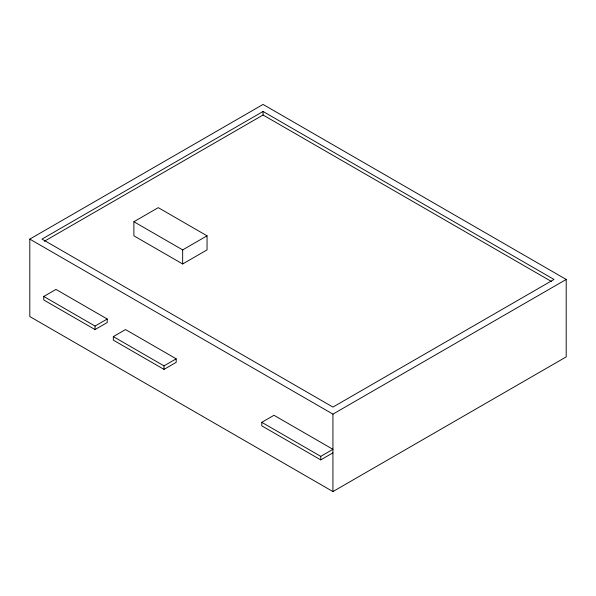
<?xml version="1.0" encoding="UTF-8"?>
<svg xmlns="http://www.w3.org/2000/svg" width="596" height="596" viewBox="0 0 596 596"><rect width="100%" height="100%" fill="white"/><g stroke="black" fill="none" stroke-linecap="round" stroke-linejoin="round"><path stroke-width="0.89" d="M29.8 239.108L263.067 104.434L566.2 279.45L566.2 356.892L332.933 491.566L29.8 316.55L29.8 239.108L332.933 414.123L566.2 279.45M263.067 111.474L41.996 239.108L332.933 407.083L554.004 279.45L263.067 111.474L263.067 114.998L551.591 281.573M44.402 241.238L263.067 114.998M133.884 221.734L158.268 207.654L207.043 235.815L207.043 249.895L182.659 263.976L133.884 235.815L133.884 221.734L182.659 249.895L207.043 235.815M43.761 296.45L55.957 289.41L107.228 319.016L107.228 322.533L95.04 329.573L43.761 299.974L43.761 296.45L95.04 326.057L107.228 319.016M113.329 336.613L125.518 329.573L176.185 358.822L176.185 362.346L163.989 369.386L113.329 340.137L113.329 336.613L163.989 365.862L176.185 358.822M261.786 422.326L273.981 415.285L332.933 449.324L320.745 456.365L261.786 422.326L261.786 425.842L320.745 459.881L332.933 452.841M332.933 414.123L332.933 491.566M320.745 456.365L320.745 459.881M182.659 249.895L182.659 263.976M163.989 365.862L163.989 369.386M95.04 326.057L95.04 329.573"/></g></svg>
